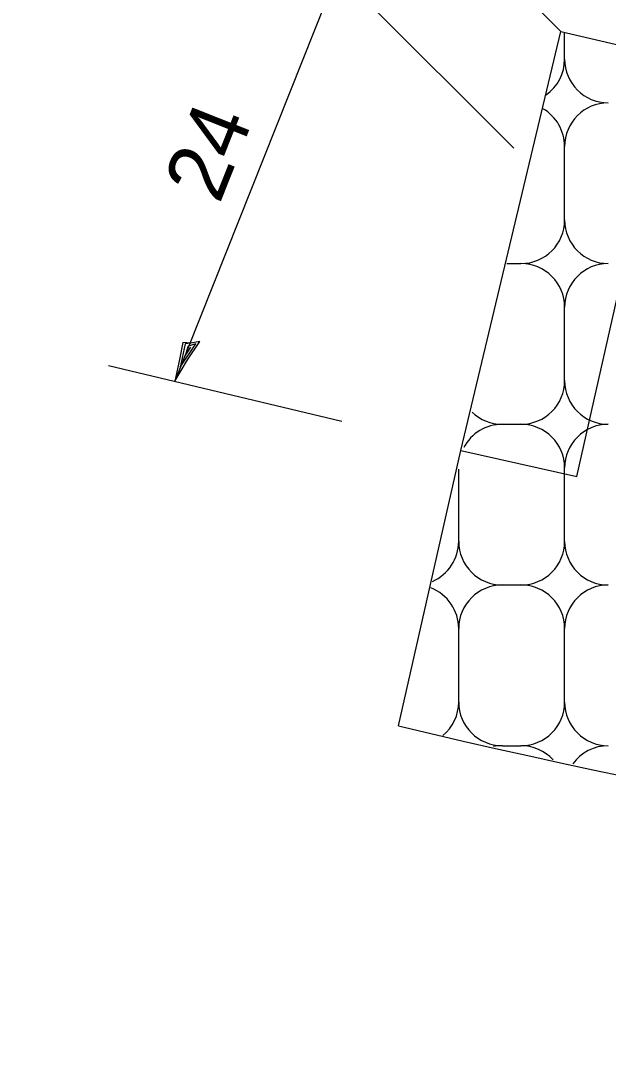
# Model space of a CAD drawing. Extents: x 0 to 2.83, y -0.09 to 1.83.
# Drawn here: x 0.4118 to 0.5239, y 0.4581 to 0.6555 of the extents above; entities that cross this region are included whole.
import ezdxf

# ---------------------------------------------------------------- set-up
doc = ezdxf.new("R2010")
doc.units = 0
doc.layers.add('RD_Pr_Roadway_Dimensions', color=7, linetype='Continuous')
doc.layers.add('SH_General_Details', color=7, linetype='Continuous')

msp = doc.modelspace()

# ---------------------------------------------------------------- linework, layer by layer
at = {"layer": 'RD_Pr_Roadway_Dimensions'}
for p, q in [((0.47230387702267324, 0.6648966266507903), (0.44118554370309865, 0.5866049599843719)), ((0.4285472103623644, 0.5896282933155694), (0.4730722103586391, 0.5789749599891403))]:
    msp.add_line(p, q, dxfattribs=at)
msp.add_lwpolyline([(0.4442322103647486, 0.5938899599904814), (0.4427155436938599, 0.5939782933192947), (0.4420988770393625, 0.5907399599949518), (0.44118554370309865, 0.5866049599843719), (0.4436322103610233, 0.5906732933322587), (0.44596054369862825, 0.5941966266627112), (0.4442322103647486, 0.5938899599904814), (0.44316387703697835, 0.5937832933264473), (0.44225554369594605, 0.5892749599809447), (0.44520887703355105, 0.5937416266600289), (0.44372554370443973, 0.5933299599880972), (0.44310054370443974, 0.5913082933227221), (0.44423387702982575, 0.5931282933155695)], dxfattribs=at)
at = {"layer": 'SH_General_Details'}
for p, q in [((0.5148938770359353, 0.6534016266661384), (0.42145721036847383, 0.7468382933335999)), ((0.5058855436911777, 0.6311199599901834), (0.41179554369728716, 0.7252099599833288)), ((0.4957538770308689, 0.5733916266555587), (0.5148938770359353, 0.6534016266661384)), ((0.5155922103589371, 0.6480982933240631), (0.5155922103589371, 0.6532766266661385)), ((0.5155922103589371, 0.6480982933240631), (0.5155922103589371, 0.6532766266661385)), ((0.5155922103589371, 0.6480982933240631), (0.5155922103589371, 0.6532766266661385)), ((0.5155922103589371, 0.6174149599867561), (0.5155922103589371, 0.6314316266576447)), ((0.5155922103589371, 0.6174149599867561), (0.5155922103589371, 0.6314316266576447)), ((0.5178988770311669, 0.5684066266613701), (0.5307255437044397, 0.6253882933254042)), ((0.5045405437020556, 0.6090816266531744), (0.5072588770261005, 0.6090816266531744)), ((0.5045405437020556, 0.6090816266531744), (0.5072588770261005, 0.6090816266531744)), ((0.5155922103589371, 0.5867316266494491), (0.5155922103589371, 0.6007482933203379)), ((0.5155922103589371, 0.5867316266494491), (0.5155922103589371, 0.6007482933203379)), ((0.5155922103589371, 0.5867316266494491), (0.5155922103589371, 0.6007482933203379)), ((0.503708877033551, 0.5783982933158675), (0.5072588770261005, 0.5783982933158675)), ((0.503708877033551, 0.5783982933158675), (0.5072588770261005, 0.5783982933158675)), ((0.48391721036713276, 0.520808293322722), (0.4957538770308689, 0.5733916266555587)), ((0.4957538770308689, 0.5733916266555587), (0.5178988770311669, 0.5684066266613701)), ((0.49537554370071446, 0.5560482933322588), (0.49537554370071446, 0.569854959984372)), ((0.49537554370071446, 0.5560482933322588), (0.49537554370071446, 0.569854959984372)), ((0.5155922103589371, 0.5560482933322588), (0.5155922103589371, 0.5700649599830309)), ((0.5155922103589371, 0.5560482933322588), (0.5155922103589371, 0.5700649599830309)), ((0.503708877033551, 0.547714959998677), (0.5072588770261005, 0.547714959998677)), ((0.503708877033551, 0.547714959998677), (0.5072588770261005, 0.547714959998677)), ((0.49537554370071446, 0.5253649599949518), (0.49537554370071446, 0.5393816266650954)), ((0.49537554370071446, 0.5253649599949518), (0.49537554370071446, 0.5393816266650954)), ((0.49537554370071446, 0.5253649599949518), (0.49537554370071446, 0.5393816266650954)), ((0.5155922103589371, 0.5253649599949518), (0.5155922103589371, 0.5393816266650954)), ((0.5155922103589371, 0.5253649599949518), (0.5155922103589371, 0.5393816266650954)), ((0.5155922103589371, 0.5253649599949518), (0.5155922103589371, 0.5393816266650954)), ((0.503708877033551, 0.5170316266613701), (0.5072588770261005, 0.5170316266613701)), ((0.503708877033551, 0.5170316266613701), (0.5072588770261005, 0.5170316266613701))]:
    msp.add_line(p, q, dxfattribs=at)
for centre, start, end in [((0.5072587200669543, 0.6480978503624597), 305.2158138888889, 360), ((0.5239253867333725, 0.6480978503624597), 180, 270), ((0.5239253867333725, 0.6314311836952964), 90, 180), ((0.5072587200669543, 0.6314311836952964), 5.684341886080802e-14, 59.84822777777782), ((0.5072587200669543, 0.6174145170445242), 270, 360), ((0.5239253867333725, 0.6174145170445242), 180, 270), ((0.5072587200669543, 0.600747850378106), 0, 90), ((0.5239253867333725, 0.600747850378106), 90, 180), ((0.5072587200669543, 0.5867311837072172), 270, 360), ((0.5239253867333725, 0.5867311837072172), 180, 270), ((0.5037087200550333, 0.5867311837072172), 225.98303333333334, 270), ((0.5037087200550333, 0.570064517040799), 90.00000000000006, 152.32634444444454), ((0.5072587200669543, 0.570064517040799), 0, 90), ((0.5239253867333725, 0.570064517040799), 90, 180), ((0.487042053388615, 0.5560478503699103), 293.49618055555555, 360), ((0.5037087200550333, 0.5560478503699103), 180, 270), ((0.5072587200669543, 0.5560478503699103), 270, 360), ((0.5239253867333725, 0.5560478503699103), 180, 270), ((0.487042053388615, 0.539381183703492), 0, 68.69391666666667), ((0.5037087200550333, 0.539381183703492), 90, 180), ((0.5072587200669543, 0.539381183703492), 0, 90), ((0.5239253867333725, 0.539381183703492), 90, 180), ((0.487042053388615, 0.5253645170326033), 309.75435277777774, 360), ((0.5037087200550333, 0.5253645170326033), 180, 270), ((0.5072587200669543, 0.5253645170326033), 270, 360), ((0.5239253867333725, 0.5253645170326033), 180, 270), ((0.5037087200550333, 0.508697850366185), 90.00000000000006, 101.88461111111116), ((0.5072587200669543, 0.508697850366185), 42.82794722222222, 90), ((0.5239253867333725, 0.508697850366185), 90, 144.49496944444445)]:
    msp.add_arc(centre, 0.008333333333333331, start, end, dxfattribs=at)
for major_axis, ratio, start_param, end_param in [((-1.2581222717439597, 1.5407554130272369e-16), 0.7692307692307692, 1.2692857534133288, 1.87299712941426), ((-1.4010792449798577, 1.7158272127163732e-16), 0.7877808054545371, 1.2778527020467432, 1.8612442276754346)]:
    msp.add_ellipse((0.8885090533962443, 1.5775296003619828), major_axis=major_axis, ratio=ratio, start_param=start_param, end_param=end_param, dxfattribs=at)

# ---------------------------------------------------------------- texts
at = {"layer": 'RD_Pr_Roadway_Dimensions'}
msp.add_text('24', height=0.011666669999999999, rotation=68.32465833333333, dxfattribs=at).set_placement((0.44971438468772407, 0.6202622868208868))

doc.saveas('drawing.dxf')
